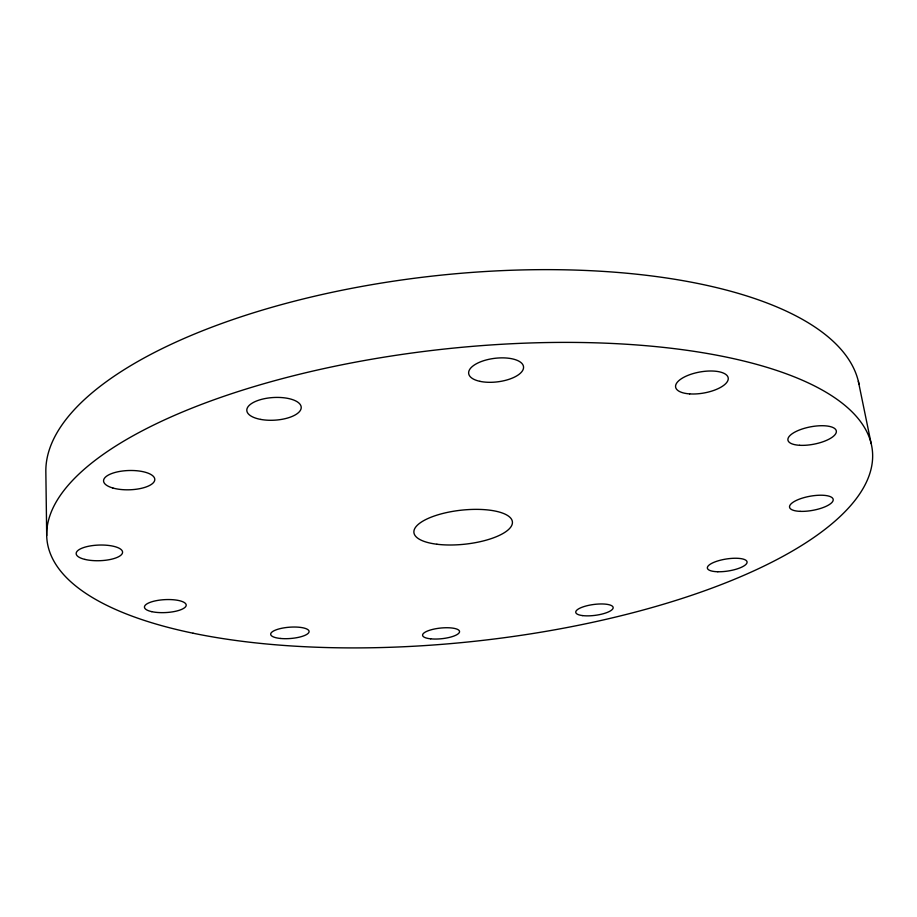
<?xml version="1.0" encoding="UTF-8"?>
<svg xmlns="http://www.w3.org/2000/svg" width="917" height="917" viewBox="0 0 917 917"><rect width="100%" height="100%" fill="white"/><g stroke="black" fill="none" stroke-linecap="round" stroke-linejoin="round"><path stroke-width="1.38" d="M858.346 381.3L871.15 443.519M46.698 535.551L45.85 472.221A409.154 158.538 -6.2 0 1 436.079 275.685A409.154 158.538 -6.2 0 1 858.954 384.085M193.074 633.211A415.103 146.892 -6.2 0 0 866.118 482.743A415.103 146.892 -6.2 0 0 319.815 369.494A415.103 146.892 -6.2 0 0 193.074 633.211M430.692 638.828A18.569 5.353 -5.9 0 0 459.497 632.054A18.569 5.353 -5.9 0 0 433.007 629.314A18.569 5.353 -5.9 0 0 430.692 638.828M436.928 544.24A49.541 17.102 -6.2 0 0 512.397 523.114A49.541 17.102 -6.2 0 0 440.126 514.185A49.541 17.102 -6.2 0 0 436.928 544.24M717.816 571.75A20.094 6.075 -8.9 0 0 747.068 561.983A20.094 6.075 -8.9 0 0 716.739 561.273A20.094 6.075 -8.9 0 0 717.816 571.75M800.128 511.354A22.168 7.187 -10.2 0 0 833.209 499.914A22.168 7.187 -10.2 0 0 800.724 498.642A22.168 7.187 -10.2 0 0 800.128 511.354M582.685 615.605A18.844 5.479 -7.4 0 0 612.934 608.579A18.844 5.479 -7.4 0 0 587.751 605.552A18.844 5.479 -7.4 0 0 582.685 615.605M799.635 445.295A24.633 8.838 -10.8 0 0 836.361 431.655A24.633 8.838 -10.8 0 0 800.358 429.637A24.633 8.838 -10.8 0 0 799.635 445.295M689.687 393.897A26.696 10.695 -10 0 0 728.236 378.159A26.696 10.695 -10 0 0 687.796 375.431A26.696 10.695 -10 0 0 689.687 393.897M479.9 381.334A27.625 11.841 -7 0 0 523.401 368.634A27.625 11.841 -7 0 0 485.001 360.301A27.625 11.841 -7 0 0 479.9 381.334M260.749 419.424A27.246 11.348 -3.4 0 0 301.212 407.343A27.246 11.348 -3.4 0 0 260.061 399.778A27.246 11.348 -3.4 0 0 260.749 419.424M112.86 488.004A25.619 9.64 -1.7 0 0 154.423 481.138A25.619 9.64 -1.7 0 0 120.265 471.338A25.619 9.64 -1.7 0 0 112.86 488.004M84.891 559.404A23.212 7.829 -1.8 0 0 122.305 553.421A23.212 7.829 -1.8 0 0 90.921 545.821A23.212 7.829 -1.8 0 0 84.891 559.404M151.752 611.65A20.896 6.476 -2.9 0 0 185.842 606.355A20.896 6.476 -2.9 0 0 158.389 600.303A20.896 6.476 -2.9 0 0 151.752 611.65M280.442 638.461A19.268 5.674 -4.3 0 0 309.086 631.469A19.268 5.674 -4.3 0 0 280.098 628.638A19.268 5.674 -4.3 0 0 280.442 638.461"/></g></svg>
